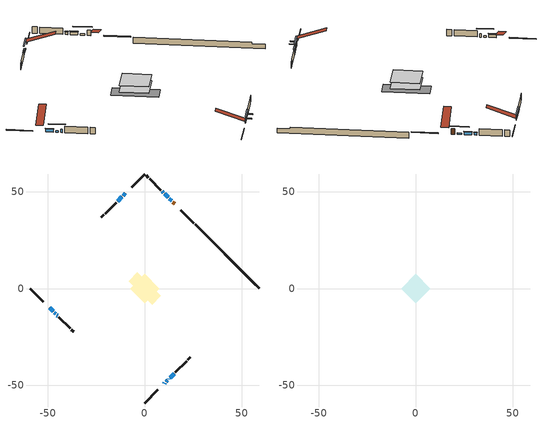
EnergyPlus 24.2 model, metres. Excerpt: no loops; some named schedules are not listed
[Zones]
conditioned space
 floor adiabatic (AdiabaticFloorConstruction): -7.53,0 0,7.53 7.53,0 0,-7.53 z0.77
 floor foundation (Slab1 construction): -8.26,3.82 -3.82,8.26 8.26,-3.82 3.82,-8.26 z-1.52
 wall outside (RimJoist1 construction): 0,-59.11 6.78,-52.33 / -59.11,0 -52.33,-6.78 / 0,59.11 -6.78,52.33 / 25.4,33.7 18.63,40.48 z0.77:1.07
 wall outside (AdiabaticWallConstruction 1): 15.38,43.73 14.54,44.57 z0.77:2.8
 wall outside (AdiabaticWallConstruction): 10.02,-49.09 10.42,-48.69 z0.77:2.45; -49.09,-10.02 -47.25,-11.86 / 12.07,47.03 10.24,48.87 / -11.83,47.28 -14.06,45.05 z0.77:1.89; 13.88,45.23 12.73,46.38 / -10.02,49.09 -11.17,47.93 / 11.07,-48.04 11.65,-47.46 / -46.6,-12.51 -46.02,-13.09 z0.77:1.33; 12.31,-46.8 12.45,-46.66 z0.77:2.8; -45.37,-13.74 -45.02,-14.09 z0.77:1.99; 9.59,49.52 8.99,50.12 z0.77:1.66; 13.11,-46 15.16,-43.95 z0.77:2.6
 wall outside (Wall1 construction): 15.81,-43.3 21.59,-37.52 / -44.37,-14.74 -38.59,-20.52 / -14.72,44.39 -20.5,38.61 / 8.34,50.77 2.55,56.55 z0.77:3.21
 wall outside (Wall2 construction): 22.25,-36.86 23.49,-35.62 / -37.93,-21.18 -36.69,-22.42 / -21.15,37.96 -22.39,36.71 / 1.9,57.21 0.66,58.45 z0.77:3.21
 wall foundation (FoundationWall1 construction): 26.06,33.05,-1.52 26.06,33.05,0.77 55.8,3.3,0.77 55.8,3.3,0.19 59.11,0,0.19 59.11,0,-1.52
 window (WindowConstruction 5): 10.02,-49.09 10.42,-48.69 z0.77:2.45
 window (WindowConstruction 4): -49.09,-10.02 -47.25,-11.85 z0.77:1.89
 window (WindowConstruction 8): 13.88,45.23 12.73,46.38 z0.77:1.33
 window (WindowConstruction 9): -10.02,49.09 -11.17,47.94 z0.77:1.33
 window (WindowConstruction 10): 11.07,-48.04 11.65,-47.46 z0.77:1.33
 window (WindowConstruction 11): -46.6,-12.51 -46.02,-13.09 z0.77:1.33
 window (WindowConstruction 6): 12.31,-46.8 12.45,-46.66 z0.77:2.8
 window (WindowConstruction 7): -45.37,-13.74 -45.02,-14.09 z0.77:1.99
 window (WindowConstruction): 12.07,47.03 10.24,48.87 z0.77:1.89
 window (WindowConstruction 1): 9.59,49.52 8.99,50.12 z0.77:1.66
 window (WindowConstruction 2): -11.83,47.28 -14.06,45.05 z0.77:1.89
 window (WindowConstruction 3): 13.11,-46 15.16,-43.95 z0.77:2.6
 door (Door): 15.38,43.73 14.54,44.57 z0.77:2.8
 ceiling adiabatic (AdiabaticFloorConstruction): 0,-7.53 7.53,0 0,7.53 -7.53,0 z0.77
attic - vented
 floor to conditioned space (Floor1 construction Reversed): -7.53,0 0,7.53 7.53,0 0,-7.53 z3.21
 roof outside (Roof1 construction): 9.37,-49.74,3.21 2.03,-42.41,6.67 0.1,-44.34,6.67 7.43,-51.68,3.21; -49.74,-9.37,3.21 -42.41,-2.03,6.67 -44.34,-0.1,6.67 -51.68,-7.43,3.21; -9.37,49.74,3.21 -2.03,42.41,6.67 -0.1,44.34,6.67 -7.43,51.68,3.21; 16.04,43.07,3.21 8.7,35.74,6.67 10.64,33.8,6.67 17.97,41.14,3.21
shading: 10.52,-48.59 9.92,-49.19 11.48,-50.76 12.09,-50.15 z2.6; -47.11,-12 -49.23,-9.88 -49.52,-10.17 -47.4,-12.29 z2.09; 10.86,48.24 15.75,43.36 16.04,43.65 11.16,48.54 z3.97; -13.04,46.07 -8.16,50.95 -8.45,51.24 -13.33,46.36 z3.97; 13.52,-45.59 9.21,-49.9 9.5,-50.19 13.81,-45.88 z3.97; -44.16,-14.95 -48.46,-10.64 -48.76,-10.94 -44.45,-15.24 z3.97; 12.56,-46.55 12.2,-46.91 13.76,-48.47 14.12,-48.12 z2.95; 10.1,49.01 12.22,46.89 12.51,47.18 10.39,49.3 z2.09; 8.85,50.26 9.73,49.38 10.02,49.67 9.14,50.55 z1.86; -14.2,44.91 -11.69,47.42 -11.98,47.71 -14.49,45.2 z2.09; 15.3,-43.81 12.97,-46.14 13.26,-46.43 15.59,-44.1 z2.8
[Building]
Building 1: Terrain=Suburbs
[Site:Location]
Toronto City Centre_ON: Latitude {deg}=43.63; Longitude {deg}=-79.39; Time Zone {hr}=-5; Elevation {m}=77; Keep Site Location Information=Yes
[Site:GroundTemperature:Shallow]
5.01852, 3.26908, 3.12898, 3.95918, 7.29196, 10.6092, 13.4851, 15.3069, 15.4617, 13.9799, 11.1774, 7.9619
[Site:WaterMainsTemperature]
Calculation Method=Schedule; Temperature Schedule=mains temperature schedule
[Material] Roughness=Rough; Thermal Absorptance=0.9
Name | Thickness {m} | Conductivity {W/m-K} | Density {kg/m3} | Specific Heat {J/kg-K} | Solar Absorptance | Visible Absorptance
asphalt or fiberglass shingles | 0.00635 | 0.162714 | 1121.4 | 1465.45 | 0.4 | 0.4
ceiling loosefill ins | 0.0846667 | 0.0480833 | 16.02 | 1046.75 | 0.7 | 0.7
ceiling stud and cavity | 0.1397 | 1.72459 | 65.682 | 1177.47 | 0.7 | 0.7
concrete 4.0 in. | 0.1016 | 1.803125 | 2242.8 | 837.4 | 0.7 | 0.7
concrete 8.0 in. | 0.2032 | 1.803125 | 2242.8 | 837.4 | 0.7 | 0.7
door material | 0.04445 | 0.053851 | 512.64 | 1214.23 | 0.7 | 0.7
exterior vertical ins | 0.0460229 | 0.029427 | 32.04 | 1214.23 | 0.7 | 0.7
floor covering | 0.0127 | 0.0433444 | 54.468 | 1339.84 | 0.6 | 0.6
floor rigid ins; wall rigid ins | 0.512978 | 0.029427 | 32.04 | 1214.23 | 0.7 | 0.7
floor stud and cavity | 0.1397 | 1.75129 | 37.0049 | 1207.88 | 0.7 | 0.7
furniture material conditioned space 1 | 0.1524 | 0.115458 | 640.8 | 1214.23 | 0.6 | 0.6
gypsum board | 0.0127 | 0.160291 | 801 | 837.4 | 0.6 | 0.6
gypsum board 1 | 0.0127 | 0.160291 | 801 | 837.4 | 0.7 | 0.7
osb sheathing 0.5 in. | 0.0127 | 0.115458 | 512.64 | 1214.23 | 0.7 | 0.7
osb sheathing 0.75 in. | 0.01905 | 0.115458 | 512.64 | 1214.23 | 0.7 | 0.7
osb sheathing 2.0 in. | 0.0508 | 0.115458 | 512.64 | 1214.23 | 0.7 | 0.7
rim joist rigid ins | 0.051816 | 0.029427 | 32.04 | 1214.23 | 0.7 | 0.7
rim joist stud and cavity | 0.0508 | 0.305033 | 125.044 | 1163.47 | 0.6 | 0.6
wall stud and cavity | 0.1397 | 0.0989258 | 139.0536 | 1170.24 | 0.7 | 0.7
wall stud and cavity 1 | 0.1397 | 0.138704 | 139.0536 | 1170.24 | 0.7 | 0.7
wall stud and cavity 2 | 0.0889 | 0.380278 | 52.3479 | 1209.89 | 0.7 | 0.7
wall stud and cavity 3 | 0.0889 | 0.391764 | 83.0341 | 1211.67 | 0.7 | 0.7
wood siding | 0.0254 | 0.102417 | 544.68 | 1172.36 | 0.4 | 0.4
wood siding 1; wood siding 2; wood siding 3 | 0.0254 | 0.102417 | 544.68 | 1172.36 | 0.7 | 0.7
[WindowMaterial:SimpleGlazingSystem]
Name | U-Factor {W/m2-K} | Solar Heat Gain Coefficient
WindowMaterial | 1.82661 | 0.51
WindowMaterial 1 | 1.98276 | 0.46
WindowMaterial 2 | 1.79311 | 0.52
WindowMaterial 3 | 1.61937 | 0.57
WindowMaterial 4 | 1.86863 | 0.53
WindowMaterial 5 | 2.50173 | 0.38
WindowMaterial 6 | 1.90894 | 0.51
WindowMaterial 7 | 2.28767 | 0.37
[Construction]
AdiabaticFloorConstruction: floor stud and cavity, floor rigid ins, osb sheathing 0.75 in., floor covering
AdiabaticWallConstruction: wood siding 2, wall rigid ins, wall stud and cavity 2, gypsum board
AdiabaticWallConstruction 1: wood siding 3, wall rigid ins, wall stud and cavity 2, gypsum board
Door: door material
Floor1 construction Reversed: gypsum board, ceiling stud and cavity, ceiling loosefill ins
FoundationWall1 construction: concrete 8.0 in., gypsum board 1
furniture construction conditioned space 1: furniture material conditioned space 1
PartitionWallConstruction: gypsum board, wall stud and cavity 3, gypsum board
RimJoist1 construction: wood siding 1, rim joist rigid ins, osb sheathing 2.0 in., rim joist stud and cavity
Roof1 construction: asphalt or fiberglass shingles
Slab1 construction: concrete 4.0 in.
Wall1 construction: wood siding, osb sheathing 0.5 in., wall stud and cavity, gypsum board
Wall2 construction: wood siding, osb sheathing 0.5 in., wall stud and cavity 1, gypsum board
WindowConstruction; WindowConstruction 4: WindowMaterial
WindowConstruction 1: WindowMaterial 1
WindowConstruction 10; WindowConstruction 11; WindowConstruction 8; WindowConstruction 9: WindowMaterial 7
WindowConstruction 2: WindowMaterial 2
WindowConstruction 3: WindowMaterial 3
WindowConstruction 5: WindowMaterial 4
WindowConstruction 6: WindowMaterial 5
WindowConstruction 7: WindowMaterial 6
[Zone] Multiplier=1; Part of Total Floor Area=Yes
Name | Volume {m3}
attic - vented | 63.654
conditioned space | 546.8
[Space]
Name | Zone | Volume {m3}
attic - vented 1 | attic - vented | 63.654
conditioned space 1 | conditioned space | 546.8
[ZoneInfiltration:EffectiveLeakageArea]
infil attic - vented 1: Zone or Space=attic - vented 1; Schedule=Always On Discrete; Effective Air Leakage Area {cm2}=4775.16; Stack Coefficient=0.00024043; Wind Coefficient=1.04765e-05
[ZoneMixing]
whole house fan mix: Zone or Space=attic - vented; Schedule=Always On Continuous; Design Flow Rate Calculation Method=Flow/Zone; Design Flow Rate {m3/s}=0; Source Zone or Space=conditioned space
[SurfaceProperty:ExposedFoundationPerimeter]
Slab1: Exposed Perimeter Calculation Method=TotalExposedPerimeter; Total Exposed Perimeter {m}=46.737
[InternalMass] Zone or ZoneList=conditioned space; Space or SpaceList=conditioned space 1
Name | Construction | Surface Area {m2}
furniture mass conditioned space 1 | furniture construction conditioned space 1 | 88.3241
partition wall mass | PartitionWallConstruction | 220.81
[Lights]
interior lighting: Zone or ZoneList or Space or SpaceList=conditioned space 1; Schedule=interior lighting schedule; Design Level Calculation Method=LightingLevel; Lighting Level {W}=343.2; Return Air Fraction=0; Fraction Radiant=0.6; Fraction Visible=0.2; Fraction Replaceable=1
[People]
occupants: Zone or ZoneList or Space or SpaceList=conditioned space 1; Number of People Schedule=occupants schedule; Number of People Calculation Method=People; Number of People=3; Fraction Radiant=0.314171; Sensible Heat Fraction=0.56303; Activity Level Schedule=occupants activity schedule; Carbon Dioxide Generation Rate {m3/s-W}=0; Enable ASHRAE 55 Comfort Warnings=No; Mean Radiant Temperature Calculation Type=EnclosureAveraged
[ElectricEquipment] Zone or ZoneList or Space or SpaceList=conditioned space 1; Design Level Calculation Method=EquipmentLevel
Name | Schedule | Design Level {W} | Fraction Latent | Fraction Radiant | Fraction Lost
clothes dryer | clothes dryer schedule | 140.772 | 0.015 | 0.081 | 0.85
clothes washer | clothes washer schedule | 32.1985 | 0.03 | 0.162 | 0.7
cooking range | cooking range schedule | 215.147 | 0.08 | 0.432 | 0.2
dishwasher | dishwasher schedule | 66.8632 | 0.3 | 0.18 | 0.4
fridge | fridge schedule | 72.9452 | 0 | 0.6 | 0
mech vent bath fan 0 | mech vent bath fan 0 schedule | 50.2 | 0 | 0 | 1
mech vent bath fan 1 | mech vent bath fan 1 schedule | 50.2 | 0 | 0 | 1
mech vent house fan | mech vent house fan schedule | 0 | 0 | 0 | 1
mech vent house fan cfis | mech vent house fan cfis schedule | 0 | 0 | 0 | 0
mech vent range fan 0 | mech vent range fan 0 schedule | 57 | 0 | 0 | 1
misc plug loads | misc plug loads schedule | 494.7 | 0.045 | 0.513 | 0.1
whole house fan | Always On Discrete | 0 | 0 | 0 | 1
[OtherEquipment] Zone or ZoneList or Space or SpaceList=conditioned space 1; Design Level Calculation Method=EquipmentLevel
Name | Fuel Type | Schedule | Design Level {W} | Fraction Latent | Fraction Radiant | Fraction Lost
clothes dryer 1 | Electricity | clothes dryer schedule | 0 | 0.015 | 0.081 | 0.85
cooking range 1 | Electricity | cooking range schedule | 0 | 0.08 | 0.432 | 0.2
general water use latent | None | general water use schedule | 62.594 | 1 | 0 | 0
general water use sensible | None | general water use schedule | -61.6891 | 0 | 0.6 | 0
mech vent house fan latent load | None | Always On Discrete | 0 | 1 | 0 | 0
mech vent house fan sensible load | None | Always On Discrete | 0 | 0 | 0 | 0
water heater energy adjustment1 | NaturalGas | Always On Discrete | 0.01 | 0 | 0 | 1
[ZoneInfiltration:DesignFlowRate] Zone or ZoneList or Space or SpaceList=conditioned space 1; Schedule=Always On Discrete; Design Flow Rate Calculation Method=Flow/Zone; Design Flow Rate {m3/s}=0
infil flow; natural vent flow; whole house fan flow
[AvailabilityManager:Scheduled]
central ac and furnace airloop Availability Manager: Schedule=Always On Discrete
[Foundation:Kiva]
Foundation Kiva 1: Initial Indoor Air Temperature {C}=18; Wall Height Above Grade {m}=0.769986; Wall Depth Below Slab {m}=0.2032; Custom Block Material Name 1=exterior vertical ins; Custom Block Depth 1 {m}=2.28999; Custom Block X Position 1 {m}=0.2159; Custom Block Z Position 1 {m}=0
[Foundation:Kiva:Settings]
Soil Conductivity {W/m-K}=0.849921; Soil Density {kg/m3}=1842.3; Soil Specific Heat {J/kg-K}=418.7; Ground Solar Absorptivity=0.9; Ground Thermal Absorptivity=0.9; Ground Surface Roughness {m}=0.03; Far-Field Width {m}=40; Deep-Ground Boundary Condition=ZeroFlux; Deep-Ground Depth {m}=40; Minimum Cell Dimension {m}=0.2; Maximum Cell Growth Coefficient=3; Simulation Timestep=Timestep
[Exterior:Lights]
exterior lighting: Schedule=exterior lighting schedule; Design Level {W}=75.6
[EnergyManagementSystem:GlobalVariable]
central_ac_and_furnace_airloop_Fan_RTF
infil_program_Qfan
infil_program_Qinf
natural_vent_program_Qnv
natural_vent_program_Qwhf
[EnergyManagementSystem:Sensor]
Name | Output:Variable or Output:Meter Index Key | Output:Variable or Output:Meter
airflow_gain | infil flow | Infiltration Sensible Heat Gain Energy
airflow_gain_1 | natural vent flow | Infiltration Sensible Heat Gain Energy
airflow_gain_2 | whole house fan flow | Infiltration Sensible Heat Gain Energy
airflow_loss | infil flow | Infiltration Sensible Heat Loss Energy
airflow_loss_1 | natural vent flow | Infiltration Sensible Heat Loss Energy
airflow_loss_2 | whole house fan flow | Infiltration Sensible Heat Loss Energy
clg_load_cond |  | Cooling:EnergyTransfer:Zone:CONDITIONED SPACE
clg_sp_s; clg_sp_s_1 | cooling setpoint | Schedule Value
clothes_dryer_exhaust_0_sch_s | clothes dryer exhaust 0 schedule | Schedule Value
cool_season | cooling season schedule | Schedule Value
htg_load_cond |  | Heating:EnergyTransfer:Zone:CONDITIONED SPACE
htg_sp_s; htg_sp_s_1 | heating setpoint | Schedule Value
ig_ee_conv | clothes dryer | Electric Equipment Convective Heating Energy
ig_ee_conv_2 | cooking range | Electric Equipment Convective Heating Energy
ig_ee_conv_4 | fridge | Electric Equipment Convective Heating Energy
ig_ee_conv_5 | misc plug loads | Electric Equipment Convective Heating Energy
ig_ee_conv_6 | whole house fan | Electric Equipment Convective Heating Energy
ig_ee_rad | clothes dryer | Electric Equipment Radiant Heating Energy
ig_ee_rad_2 | cooking range | Electric Equipment Radiant Heating Energy
ig_ee_rad_4 | fridge | Electric Equipment Radiant Heating Energy
ig_ee_rad_5 | misc plug loads | Electric Equipment Radiant Heating Energy
ig_ee_rad_6 | whole house fan | Electric Equipment Radiant Heating Energy
ig_lgt_conv | interior lighting | Lights Convective Heating Energy
ig_lgt_rad | interior lighting | Lights Radiant Heating Energy
ig_lgt_vis | interior lighting | Lights Visible Radiation Heating Energy
ig_oe_conv | clothes dryer 1 | Other Equipment Convective Heating Energy
ig_oe_conv_1 | cooking range 1 | Other Equipment Convective Heating Energy
ig_oe_conv_2 | general water use latent | Other Equipment Convective Heating Energy
ig_oe_conv_3 | general water use sensible | Other Equipment Convective Heating Energy
ig_oe_conv_4 | water heater energy adjustment1 | Other Equipment Convective Heating Energy
ig_oe_rad | clothes dryer 1 | Other Equipment Radiant Heating Energy
ig_oe_rad_1 | cooking range 1 | Other Equipment Radiant Heating Energy
ig_oe_rad_2 | general water use latent | Other Equipment Radiant Heating Energy
ig_oe_rad_3 | general water use sensible | Other Equipment Radiant Heating Energy
ig_oe_rad_4 | water heater energy adjustment1 | Other Equipment Radiant Heating Energy
ig_ppl_conv | occupants | People Convective Heating Energy
ig_ppl_rad | occupants | People Radiant Heating Energy
im_conv | furniture mass conditioned space 1 | Surface Inside Face Convection Heat Gain Energy
im_conv_1 | partition wall mass | Surface Inside Face Convection Heat Gain Energy
im_ig | furniture mass conditioned space 1 | Surface Inside Face Internal Gains Radiation Heat Gain Energy
im_ig_1 | partition wall mass | Surface Inside Face Internal Gains Radiation Heat Gain Energy
im_lgt | furniture mass conditioned space 1 | Surface Inside Face Lights Radiation Heat Gain Energy
im_lgt_1 | partition wall mass | Surface Inside Face Lights Radiation Heat Gain Energy
im_sol | furniture mass conditioned space 1 | Surface Inside Face Solar Radiation Heat Gain Energy
im_sol_1 | partition wall mass | Surface Inside Face Solar Radiation Heat Gain Energy
im_surf | furniture mass conditioned space 1 | Surface Inside Face Net Surface Thermal Radiation Heat Gain Energy
im_surf_1 | partition wall mass | Surface Inside Face Net Surface Thermal Radiation Heat Gain Energy
mech_vent_bath_fan_0_sch_s | mech vent bath fan 0 schedule | Schedule Value
mech_vent_bath_fan_1_sch_s | mech vent bath fan 1 schedule | Schedule Value
mech_vent_range_fan_0_sch_s | mech vent range fan 0 schedule | Schedule Value
mv_conv | mech vent bath fan 0 | Electric Equipment Convective Heating Energy
mv_conv_1 | mech vent bath fan 1 | Electric Equipment Convective Heating Energy
mv_conv_2 | mech vent house fan | Electric Equipment Convective Heating Energy
mv_conv_3 | mech vent house fan cfis | Electric Equipment Convective Heating Energy
mv_conv_4 | mech vent range fan 0 | Electric Equipment Convective Heating Energy
mv_conv_5 | mech vent house fan latent load | Other Equipment Convective Heating Energy
mv_conv_6 | mech vent house fan sensible load | Other Equipment Convective Heating Energy
mv_rad | mech vent bath fan 0 | Electric Equipment Radiant Heating Energy
mv_rad_1 | mech vent bath fan 1 | Electric Equipment Radiant Heating Energy
mv_rad_2 | mech vent house fan | Electric Equipment Radiant Heating Energy
mv_rad_3 | mech vent house fan cfis | Electric Equipment Radiant Heating Energy
mv_rad_4 | mech vent range fan 0 | Electric Equipment Radiant Heating Energy
mv_rad_5 | mech vent house fan latent load | Other Equipment Radiant Heating Energy
mv_rad_6 | mech vent house fan sensible load | Other Equipment Radiant Heating Energy
natural_vent_s | natural vent schedule | Schedule Value
out_pb_s |  | Site Outdoor Air Barometric Pressure
out_wt_s |  | Site Outdoor Air Humidity Ratio
site_vw_s |  | Site Wind Speed
ss_back_out | Window1 | Surface Window Shortwave from Zone Back Out Window Heat Transfer Rate
ss_back_out_1 | Window10 | Surface Window Shortwave from Zone Back Out Window Heat Transfer Rate
ss_back_out_10 | Window7 | Surface Window Shortwave from Zone Back Out Window Heat Transfer Rate
ss_back_out_11 | Window9 | Surface Window Shortwave from Zone Back Out Window Heat Transfer Rate
ss_back_out_2 | Window12 | Surface Window Shortwave from Zone Back Out Window Heat Transfer Rate
ss_back_out_3 | Window14 | Surface Window Shortwave from Zone Back Out Window Heat Transfer Rate
ss_back_out_4 | Window16 | Surface Window Shortwave from Zone Back Out Window Heat Transfer Rate
ss_back_out_5 | Window17 | Surface Window Shortwave from Zone Back Out Window Heat Transfer Rate
ss_back_out_6 | Window2 | Surface Window Shortwave from Zone Back Out Window Heat Transfer Rate
ss_back_out_7 | Window3 | Surface Window Shortwave from Zone Back Out Window Heat Transfer Rate
ss_back_out_8 | Window4 | Surface Window Shortwave from Zone Back Out Window Heat Transfer Rate
ss_back_out_9 | Window6 | Surface Window Shortwave from Zone Back Out Window Heat Transfer Rate
ss_conv | Door1 | Surface Inside Face Convection Heat Gain Energy
ss_conv_1 | Window1 | Surface Inside Face Convection Heat Gain Energy
ss_conv_10 | Window6 | Surface Inside Face Convection Heat Gain Energy
ss_conv_11 | Window7 | Surface Inside Face Convection Heat Gain Energy
ss_conv_12 | Window9 | Surface Inside Face Convection Heat Gain Energy
ss_conv_2 | Window10 | Surface Inside Face Convection Heat Gain Energy
ss_conv_3 | Window12 | Surface Inside Face Convection Heat Gain Energy
ss_conv_4 | Window14 | Surface Inside Face Convection Heat Gain Energy
ss_conv_5 | Window16 | Surface Inside Face Convection Heat Gain Energy
ss_conv_6 | Window17 | Surface Inside Face Convection Heat Gain Energy
ss_conv_7 | Window2 | Surface Inside Face Convection Heat Gain Energy
ss_conv_8 | Window3 | Surface Inside Face Convection Heat Gain Energy
ss_conv_9 | Window4 | Surface Inside Face Convection Heat Gain Energy
ss_ig | Door1 | Surface Inside Face Internal Gains Radiation Heat Gain Energy
ss_ig_1 | Window1 | Surface Inside Face Internal Gains Radiation Heat Gain Energy
ss_ig_10 | Window6 | Surface Inside Face Internal Gains Radiation Heat Gain Energy
ss_ig_11 | Window7 | Surface Inside Face Internal Gains Radiation Heat Gain Energy
ss_ig_12 | Window9 | Surface Inside Face Internal Gains Radiation Heat Gain Energy
ss_ig_2 | Window10 | Surface Inside Face Internal Gains Radiation Heat Gain Energy
ss_ig_3 | Window12 | Surface Inside Face Internal Gains Radiation Heat Gain Energy
ss_ig_4 | Window14 | Surface Inside Face Internal Gains Radiation Heat Gain Energy
ss_ig_5 | Window16 | Surface Inside Face Internal Gains Radiation Heat Gain Energy
ss_ig_6 | Window17 | Surface Inside Face Internal Gains Radiation Heat Gain Energy
ss_ig_7 | Window2 | Surface Inside Face Internal Gains Radiation Heat Gain Energy
ss_ig_8 | Window3 | Surface Inside Face Internal Gains Radiation Heat Gain Energy
ss_ig_9 | Window4 | Surface Inside Face Internal Gains Radiation Heat Gain Energy
ss_lgt | Door1 | Surface Inside Face Lights Radiation Heat Gain Energy
ss_sol | Door1 | Surface Inside Face Solar Radiation Heat Gain Energy
ss_surf | Door1 | Surface Inside Face Net Surface Thermal Radiation Heat Gain Energy
ss_surf_1 | Window1 | Surface Inside Face Net Surface Thermal Radiation Heat Gain Energy
ss_surf_10 | Window6 | Surface Inside Face Net Surface Thermal Radiation Heat Gain Energy
ss_surf_11 | Window7 | Surface Inside Face Net Surface Thermal Radiation Heat Gain Energy
ss_surf_12 | Window9 | Surface Inside Face Net Surface Thermal Radiation Heat Gain Energy
ss_surf_2 | Window10 | Surface Inside Face Net Surface Thermal Radiation Heat Gain Energy
ss_surf_3 | Window12 | Surface Inside Face Net Surface Thermal Radiation Heat Gain Energy
ss_surf_4 | Window14 | Surface Inside Face Net Surface Thermal Radiation Heat Gain Energy
ss_surf_5 | Window16 | Surface Inside Face Net Surface Thermal Radiation Heat Gain Energy
ss_surf_6 | Window17 | Surface Inside Face Net Surface Thermal Radiation Heat Gain Energy
ss_surf_7 | Window2 | Surface Inside Face Net Surface Thermal Radiation Heat Gain Energy
ss_surf_8 | Window3 | Surface Inside Face Net Surface Thermal Radiation Heat Gain Energy
ss_surf_9 | Window4 | Surface Inside Face Net Surface Thermal Radiation Heat Gain Energy
ss_trans_in | Window1 | Surface Window Transmitted Solar Radiation Rate
ss_trans_in_1 | Window10 | Surface Window Transmitted Solar Radiation Rate
ss_trans_in_10 | Window7 | Surface Window Transmitted Solar Radiation Rate
ss_trans_in_11 | Window9 | Surface Window Transmitted Solar Radiation Rate
ss_trans_in_2 | Window12 | Surface Window Transmitted Solar Radiation Rate
ss_trans_in_3 | Window14 | Surface Window Transmitted Solar Radiation Rate
ss_trans_in_4 | Window16 | Surface Window Transmitted Solar Radiation Rate
ss_trans_in_5 | Window17 | Surface Window Transmitted Solar Radiation Rate
ss_trans_in_6 | Window2 | Surface Window Transmitted Solar Radiation Rate
ss_trans_in_7 | Window3 | Surface Window Transmitted Solar Radiation Rate
ss_trans_in_8 | Window4 | Surface Window Transmitted Solar Radiation Rate
ss_trans_in_9 | Window6 | Surface Window Transmitted Solar Radiation Rate
ss_trans_out | Window1 | Surface Inside Face Initial Transmitted Diffuse Transmitted Out Window Solar Radiation Rate
ss_trans_out_1 | Window10 | Surface Inside Face Initial Transmitted Diffuse Transmitted Out Window Solar Radiation Rate
ss_trans_out_10 | Window7 | Surface Inside Face Initial Transmitted Diffuse Transmitted Out Window Solar Radiation Rate
ss_trans_out_11 | Window9 | Surface Inside Face Initial Transmitted Diffuse Transmitted Out Window Solar Radiation Rate
ss_trans_out_2 | Window12 | Surface Inside Face Initial Transmitted Diffuse Transmitted Out Window Solar Radiation Rate
ss_trans_out_3 | Window14 | Surface Inside Face Initial Transmitted Diffuse Transmitted Out Window Solar Radiation Rate
ss_trans_out_4 | Window16 | Surface Inside Face Initial Transmitted Diffuse Transmitted Out Window Solar Radiation Rate
ss_trans_out_5 | Window17 | Surface Inside Face Initial Transmitted Diffuse Transmitted Out Window Solar Radiation Rate
ss_trans_out_6 | Window2 | Surface Inside Face Initial Transmitted Diffuse Transmitted Out Window Solar Radiation Rate
ss_trans_out_7 | Window3 | Surface Inside Face Initial Transmitted Diffuse Transmitted Out Window Solar Radiation Rate
ss_trans_out_8 | Window4 | Surface Inside Face Initial Transmitted Diffuse Transmitted Out Window Solar Radiation Rate
ss_trans_out_9 | Window6 | Surface Inside Face Initial Transmitted Diffuse Transmitted Out Window Solar Radiation Rate
s_conv | Floor1 | Surface Inside Face Convection Heat Gain Energy
s_conv_1 | FoundationWall1 | Surface Inside Face Convection Heat Gain Energy
s_conv_10 | Wall1:225 | Surface Inside Face Convection Heat Gain Energy
s_conv_11 | Wall1:315 | Surface Inside Face Convection Heat Gain Energy
s_conv_12 | Wall1:45 | Surface Inside Face Convection Heat Gain Energy
s_conv_13 | Wall2:135 | Surface Inside Face Convection Heat Gain Energy
s_conv_14 | Wall2:225 | Surface Inside Face Convection Heat Gain Energy
s_conv_15 | Wall2:315 | Surface Inside Face Convection Heat Gain Energy
s_conv_16 | Wall2:45 | Surface Inside Face Convection Heat Gain Energy
s_conv_2 | inferred conditioned ceiling | Surface Inside Face Convection Heat Gain Energy
s_conv_3 | inferred conditioned floor | Surface Inside Face Convection Heat Gain Energy
s_conv_4 | RimJoist1:135 | Surface Inside Face Convection Heat Gain Energy
s_conv_5 | RimJoist1:225 | Surface Inside Face Convection Heat Gain Energy
s_conv_6 | RimJoist1:315 | Surface Inside Face Convection Heat Gain Energy
s_conv_7 | RimJoist1:45 | Surface Inside Face Convection Heat Gain Energy
s_conv_8 | Slab1 | Surface Inside Face Convection Heat Gain Energy
s_conv_9 | Wall1:135 | Surface Inside Face Convection Heat Gain Energy
s_ig | Floor1 | Surface Inside Face Internal Gains Radiation Heat Gain Energy
s_ig_1 | FoundationWall1 | Surface Inside Face Internal Gains Radiation Heat Gain Energy
s_ig_10 | Wall1:225 | Surface Inside Face Internal Gains Radiation Heat Gain Energy
s_ig_11 | Wall1:315 | Surface Inside Face Internal Gains Radiation Heat Gain Energy
